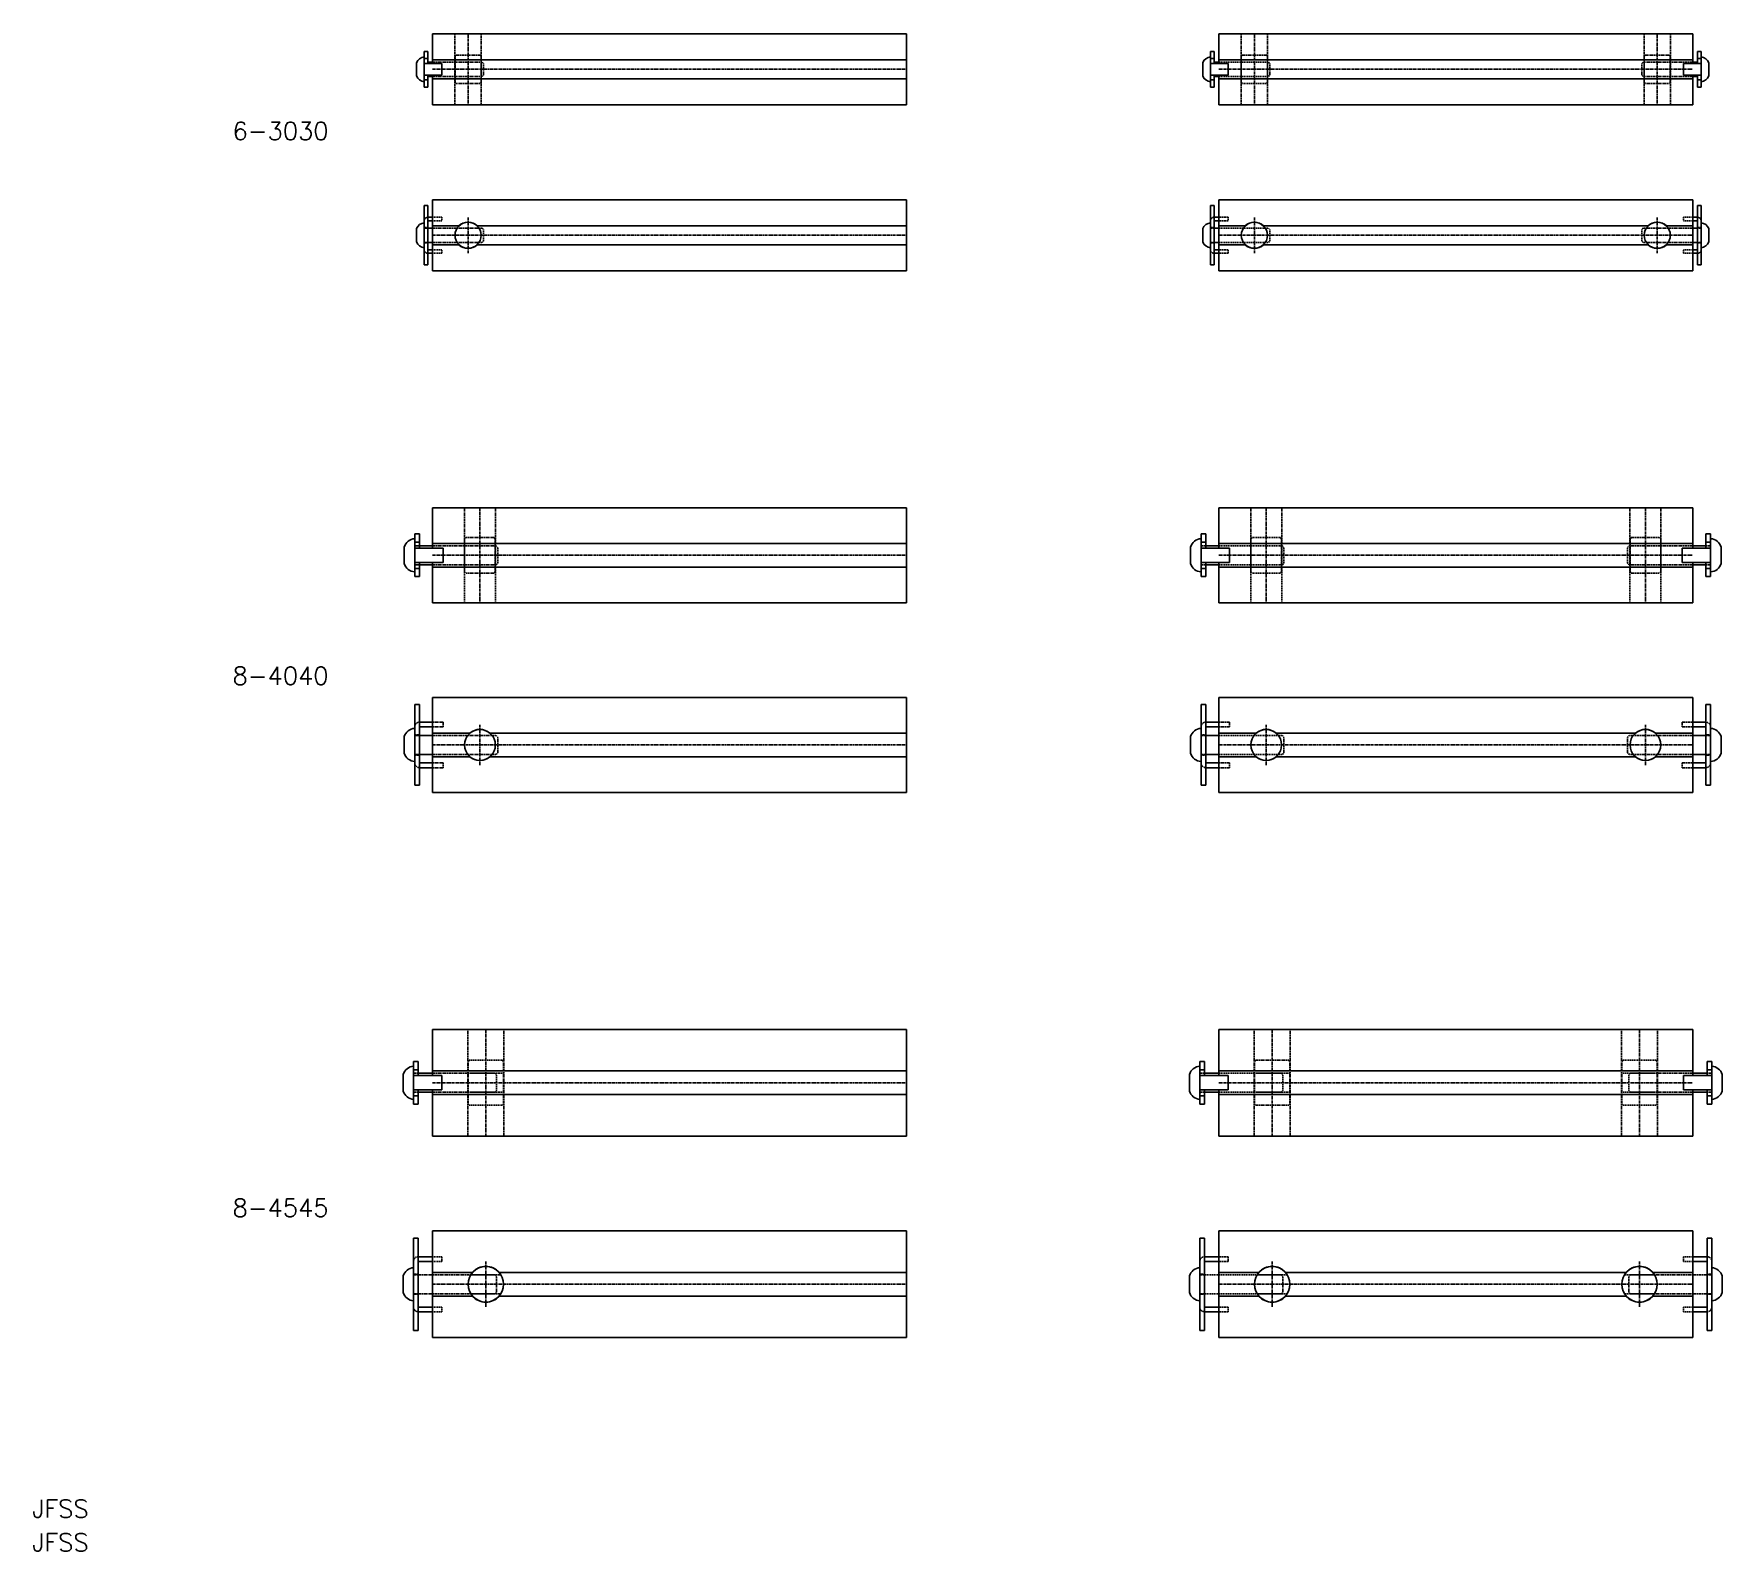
# Model space of a CAD drawing. Extents: x 11 to 724, y 12 to 652.
import ezdxf

# ---------------------------------------------------------------- set-up
doc = ezdxf.new("R2010")
doc.units = 0
doc.linetypes.add('CENTER', pattern=[2, 1.25, -0.25, 0.25, -0.25])
doc.linetypes.add('DASHED', pattern=[0.75, 0.5, -0.25])
doc.layers.get('0').update_dxf_attribs({"linetype": 'CONTINUOUS'})
doc.layers.add('CENTER', color=1, linetype='CENTER')
doc.styles.get("Standard").update_dxf_attribs({"font": 'txt.shx', "bigfont": 'extfont2.shx'})

msp = doc.modelspace()

# ---------------------------------------------------------------- linework, layer by layer
at = {"color": 7, "linetype": 'CONTINUOUS'}
for p, q in [((379.43, 652.14), (179.43, 652.14)), ((179.43, 652.14), (179.43, 639.64)), ((379.43, 652.14), (379.43, 622.14)), ((711.16, 652.14), (511.16, 652.14)), ((511.16, 652.14), (511.16, 639.64)), ((711.16, 652.14), (711.16, 639.64)), ((175.93, 644.64), (177.43, 644.64)), ((175.93, 644.64), (175.93, 629.64)), ((175.93, 642.39), (175.93, 640.54)), ((175.93, 641.64), (177.43, 641.64)), ((177.43, 644.64), (177.43, 639.64)), ((179.43, 641.14), (379.43, 641.14)), ((507.66, 644.64), (509.16, 644.64)), ((507.66, 644.64), (507.66, 629.64)), ((507.66, 642.39), (507.66, 640.54)), ((507.66, 641.64), (509.16, 641.64)), ((509.16, 644.64), (509.16, 639.64)), ((511.16, 641.14), (711.16, 641.14)), ((714.66, 644.64), (713.16, 644.64)), ((713.16, 644.64), (713.16, 639.64)), ((714.66, 641.64), (713.16, 641.64)), ((714.66, 644.64), (714.66, 629.64)), ((714.66, 642.39), (714.66, 640.54)), ((172.63, 639.94), (172.63, 634.34)), ((175.93, 639.64), (183.43, 639.64)), ((175.93, 634.64), (183.43, 634.64)), ((177.43, 634.64), (177.43, 629.64)), ((177.83, 640.14), (179.43, 640.14)), ((177.83, 634.14), (179.43, 634.14)), ((179.43, 634.64), (179.43, 622.14)), ((183.43, 639.64), (183.43, 634.64)), ((504.36, 639.94), (504.36, 634.34)), ((507.66, 639.64), (515.16, 639.64)), ((507.66, 634.64), (515.16, 634.64)), ((509.16, 634.64), (509.16, 629.64)), ((509.56, 640.14), (511.16, 640.14)), ((509.56, 634.14), (511.16, 634.14)), ((511.16, 634.64), (511.16, 622.14)), ((515.16, 639.64), (515.16, 634.64)), ((714.66, 639.64), (707.16, 639.64)), ((707.16, 639.64), (707.16, 634.64)), ((714.66, 634.64), (707.16, 634.64)), ((712.76, 640.14), (711.16, 640.14)), ((711.16, 634.64), (711.16, 622.14)), ((712.76, 634.14), (711.16, 634.14)), ((713.16, 634.64), (713.16, 629.64)), ((717.96, 639.94), (717.96, 634.34)), ((175.93, 633.74), (175.93, 631.89)), ((175.93, 632.64), (177.43, 632.64)), ((175.93, 629.64), (177.43, 629.64)), ((179.43, 633.14), (379.43, 633.14)), ((507.66, 633.74), (507.66, 631.89)), ((507.66, 632.64), (509.16, 632.64)), ((507.66, 629.64), (509.16, 629.64)), ((511.16, 633.14), (711.16, 633.14)), ((714.66, 632.64), (713.16, 632.64)), ((714.66, 629.64), (713.16, 629.64)), ((714.66, 633.74), (714.66, 631.89)), ((379.43, 622.14), (179.43, 622.14)), ((711.16, 622.14), (511.16, 622.14)), ((177.43, 579.64), (175.93, 579.64)), ((175.93, 579.64), (175.93, 573.24)), ((177.43, 554.64), (177.43, 579.64)), ((379.43, 582.14), (179.43, 582.14)), ((179.43, 582.14), (179.43, 552.14)), ((379.43, 582.14), (379.43, 552.14)), ((509.16, 579.64), (507.66, 579.64)), ((507.66, 579.64), (507.66, 573.24)), ((509.16, 554.64), (509.16, 579.64)), ((711.16, 582.14), (511.16, 582.14)), ((511.16, 582.14), (511.16, 552.14)), ((711.16, 582.14), (711.16, 552.14)), ((713.16, 579.64), (714.66, 579.64)), ((713.16, 554.64), (713.16, 579.64)), ((714.66, 579.64), (714.66, 573.24)), ((172.63, 569.94), (172.63, 564.34)), ((175.93, 573.24), (175.93, 561.04)), ((175.93, 572.39), (175.93, 570.54)), ((175.93, 570.54), (175.93, 563.74)), ((177.43, 574.74), (177.43, 574.74)), ((179.43, 574.74), (177.43, 574.74)), ((179.43, 573.24), (177.43, 573.24)), ((179.43, 570.14), (177.43, 570.14)), ((179.43, 571.14), (190.58, 571.14)), ((198.28, 571.14), (379.43, 571.14)), ((504.36, 569.94), (504.36, 564.34)), ((507.66, 573.24), (507.66, 561.04)), ((507.66, 572.39), (507.66, 570.54)), ((507.66, 570.54), (507.66, 563.74)), ((511.16, 574.74), (509.16, 574.74)), ((509.16, 574.74), (509.16, 574.74)), ((511.16, 573.24), (509.16, 573.24)), ((511.16, 570.14), (509.16, 570.14)), ((511.16, 571.14), (522.31, 571.14)), ((530.01, 571.14), (692.31, 571.14)), ((711.16, 571.14), (700.01, 571.14)), ((700.01, 571.14), (711.16, 571.14)), ((711.16, 574.74), (713.16, 574.74)), ((711.16, 573.24), (713.16, 573.24)), ((711.16, 570.14), (713.16, 570.14)), ((713.16, 574.74), (713.16, 574.74)), ((714.66, 573.24), (714.66, 561.04)), ((714.66, 572.39), (714.66, 570.54)), ((714.66, 570.54), (714.66, 563.74)), ((717.96, 569.94), (717.96, 564.34)), ((175.93, 563.74), (175.93, 561.89)), ((179.43, 564.14), (177.43, 564.14)), ((179.43, 563.14), (190.58, 563.14)), ((198.28, 563.14), (379.43, 563.14)), ((507.66, 563.74), (507.66, 561.89)), ((511.16, 564.14), (509.16, 564.14)), ((511.16, 563.14), (522.31, 563.14)), ((530.01, 563.14), (692.31, 563.14)), ((711.16, 563.14), (700.01, 563.14)), ((700.01, 563.14), (711.16, 563.14)), ((711.16, 564.14), (713.16, 564.14)), ((714.66, 563.74), (714.66, 561.89)), ((175.93, 561.04), (175.93, 554.64)), ((179.43, 561.04), (177.43, 561.04)), ((177.43, 559.54), (177.43, 559.54)), ((179.43, 559.54), (177.43, 559.54)), ((177.43, 559.54), (177.43, 559.54)), ((507.66, 561.04), (507.66, 554.64)), ((511.16, 561.04), (509.16, 561.04)), ((509.16, 559.54), (509.16, 559.54)), ((511.16, 559.54), (509.16, 559.54)), ((509.16, 559.54), (509.16, 559.54)), ((711.16, 561.04), (713.16, 561.04)), ((711.16, 559.54), (713.16, 559.54)), ((713.16, 559.54), (713.16, 559.54)), ((713.16, 559.54), (713.16, 559.54)), ((714.66, 561.04), (714.66, 554.64)), ((175.93, 554.64), (177.43, 554.64)), ((379.43, 552.14), (179.43, 552.14)), ((507.66, 554.64), (509.16, 554.64)), ((711.16, 552.14), (511.16, 552.14)), ((714.66, 554.64), (713.16, 554.64)), ((179.43, 452.14), (379.43, 452.14)), ((179.43, 452.14), (179.43, 435.14)), ((379.43, 452.14), (379.43, 412.14)), ((511.16, 452.14), (711.16, 452.14)), ((511.16, 452.14), (511.16, 435.14)), ((711.16, 452.14), (711.16, 435.14)), ((167.53, 435.64), (167.53, 428.64)), ((171.93, 441.14), (173.93, 441.14)), ((171.93, 441.14), (171.93, 423.14)), ((171.93, 439.14), (171.93, 436.74)), ((171.93, 437.64), (173.93, 437.64)), ((171.93, 436.74), (171.93, 427.54)), ((171.93, 435.14), (183.93, 435.14)), ((173.93, 441.14), (173.93, 435.14)), ((179.43, 436.14), (173.93, 436.14)), ((179.43, 437.14), (379.43, 437.14)), ((183.93, 435.14), (183.93, 429.14)), ((499.26, 435.64), (499.26, 428.64)), ((503.66, 441.14), (505.66, 441.14)), ((503.66, 441.14), (503.66, 423.14)), ((503.66, 439.14), (503.66, 436.74)), ((503.66, 437.64), (505.66, 437.64)), ((503.66, 436.74), (503.66, 427.54)), ((503.66, 435.14), (515.66, 435.14)), ((505.66, 441.14), (505.66, 435.14)), ((511.16, 436.14), (505.66, 436.14)), ((511.16, 437.14), (711.16, 437.14)), ((515.66, 435.14), (515.66, 429.14)), ((718.66, 435.14), (706.66, 435.14)), ((706.66, 435.14), (706.66, 429.14)), ((711.16, 436.14), (716.66, 436.14)), ((718.66, 441.14), (716.66, 441.14)), ((716.66, 441.14), (716.66, 435.14)), ((718.66, 437.64), (716.66, 437.64)), ((718.66, 441.14), (718.66, 423.14)), ((718.66, 439.14), (718.66, 436.74)), ((718.66, 436.74), (718.66, 427.54)), ((723.06, 435.64), (723.06, 428.64)), ((171.93, 429.14), (183.93, 429.14)), ((171.93, 427.54), (171.93, 425.14)), ((173.93, 429.14), (173.93, 423.14)), ((179.43, 428.14), (173.93, 428.14)), ((179.43, 429.14), (179.43, 412.14)), ((503.66, 429.14), (515.66, 429.14)), ((503.66, 427.54), (503.66, 425.14)), ((505.66, 429.14), (505.66, 423.14)), ((511.16, 428.14), (505.66, 428.14)), ((511.16, 429.14), (511.16, 412.14)), ((718.66, 429.14), (706.66, 429.14)), ((711.16, 429.14), (711.16, 412.14)), ((711.16, 428.14), (716.66, 428.14)), ((716.66, 429.14), (716.66, 423.14)), ((718.66, 427.54), (718.66, 425.14)), ((171.93, 426.64), (173.93, 426.64)), ((171.93, 423.14), (173.93, 423.14)), ((179.43, 427.14), (379.43, 427.14)), ((503.66, 426.64), (505.66, 426.64)), ((503.66, 423.14), (505.66, 423.14)), ((511.16, 427.14), (711.16, 427.14)), ((718.66, 426.64), (716.66, 426.64)), ((718.66, 423.14), (716.66, 423.14)), ((179.43, 412.14), (379.43, 412.14)), ((511.16, 412.14), (711.16, 412.14)), ((179.43, 372.14), (379.43, 372.14)), ((179.43, 372.14), (179.43, 332.14)), ((379.43, 372.14), (379.43, 332.14)), ((511.16, 372.14), (711.16, 372.14)), ((511.16, 372.14), (511.16, 332.14)), ((711.16, 372.14), (711.16, 332.14)), ((173.93, 369.14), (171.93, 369.14)), ((171.93, 369.14), (171.93, 359.74)), ((173.93, 335.14), (173.93, 369.14)), ((505.66, 369.14), (503.66, 369.14)), ((503.66, 369.14), (503.66, 359.74)), ((505.66, 335.14), (505.66, 369.14)), ((716.66, 369.14), (718.66, 369.14)), ((716.66, 335.14), (716.66, 369.14)), ((718.66, 369.14), (718.66, 359.74)), ((171.93, 359.74), (171.93, 344.54)), ((171.93, 359.14), (171.93, 356.74)), ((171.93, 356.74), (171.93, 347.54)), ((179.43, 357.14), (195.2, 357.14)), ((203.66, 357.14), (379.43, 357.14)), ((503.66, 359.74), (503.66, 344.54)), ((503.66, 359.14), (503.66, 356.74)), ((503.66, 356.74), (503.66, 347.54)), ((511.16, 357.14), (526.93, 357.14)), ((535.39, 357.14), (686.93, 357.14)), ((711.16, 357.14), (695.39, 357.14)), ((695.39, 357.14), (711.16, 357.14)), ((718.66, 359.74), (718.66, 344.54)), ((718.66, 359.14), (718.66, 356.74)), ((718.66, 356.74), (718.66, 347.54)), ((167.53, 355.64), (167.53, 348.64)), ((179.43, 356.14), (173.93, 356.14)), ((499.26, 355.64), (499.26, 348.64)), ((511.16, 356.14), (505.66, 356.14)), ((711.16, 356.14), (716.66, 356.14)), ((723.06, 355.64), (723.06, 348.64)), ((171.93, 347.54), (171.93, 345.14)), ((171.93, 335.14), (171.93, 344.54)), ((179.43, 348.14), (173.93, 348.14)), ((179.43, 347.14), (195.2, 347.14)), ((203.66, 347.14), (379.43, 347.14)), ((503.66, 347.54), (503.66, 345.14)), ((503.66, 335.14), (503.66, 344.54)), ((511.16, 348.14), (505.66, 348.14)), ((511.16, 347.14), (526.93, 347.14)), ((535.39, 347.14), (686.93, 347.14)), ((711.16, 347.14), (695.39, 347.14)), ((695.39, 347.14), (711.16, 347.14)), ((711.16, 348.14), (716.66, 348.14)), ((718.66, 347.54), (718.66, 345.14)), ((718.66, 335.14), (718.66, 344.54)), ((171.93, 335.14), (173.93, 335.14)), ((503.66, 335.14), (505.66, 335.14)), ((718.66, 335.14), (716.66, 335.14)), ((179.43, 332.14), (379.43, 332.14)), ((511.16, 332.14), (711.16, 332.14)), ((179.43, 232.14), (379.43, 232.14)), ((179.43, 232.14), (179.43, 212.64)), ((379.43, 232.14), (379.43, 187.14)), ((511.16, 232.14), (711.16, 232.14)), ((511.16, 232.14), (511.16, 212.64)), ((711.16, 232.14), (711.16, 212.64)), ((171.43, 218.64), (171.43, 200.64)), ((171.43, 218.64), (173.43, 218.64)), ((171.43, 216.64), (171.43, 214.24)), ((171.43, 215.14), (173.43, 215.14)), ((171.43, 214.24), (171.43, 205.04)), ((173.43, 218.64), (173.43, 212.64)), ((179.43, 214.64), (379.43, 214.64)), ((503.16, 218.64), (503.16, 200.64)), ((503.16, 218.64), (505.16, 218.64)), ((503.16, 216.64), (503.16, 214.24)), ((503.16, 215.14), (505.16, 215.14)), ((503.16, 214.24), (503.16, 205.04)), ((505.16, 218.64), (505.16, 212.64)), ((511.16, 214.64), (711.16, 214.64)), ((717.16, 218.64), (717.16, 212.64)), ((719.16, 218.64), (717.16, 218.64)), ((719.16, 215.14), (717.16, 215.14)), ((719.16, 218.64), (719.16, 200.64)), ((719.16, 216.64), (719.16, 214.24)), ((719.16, 214.24), (719.16, 205.04)), ((167.03, 213.14), (167.03, 206.14)), ((171.43, 212.64), (183.43, 212.64)), ((171.43, 206.64), (183.43, 206.64)), ((179.43, 213.64), (173.43, 213.64)), ((173.43, 206.64), (173.43, 200.64)), ((179.43, 206.64), (179.43, 187.14)), ((183.43, 212.64), (183.43, 206.64)), ((498.76, 213.14), (498.76, 206.14)), ((503.16, 212.64), (515.16, 212.64)), ((503.16, 206.64), (515.16, 206.64)), ((511.16, 213.64), (505.16, 213.64)), ((505.16, 206.64), (505.16, 200.64)), ((511.16, 206.64), (511.16, 187.14)), ((515.16, 212.64), (515.16, 206.64)), ((707.16, 212.64), (707.16, 206.64)), ((719.16, 212.64), (707.16, 212.64)), ((719.16, 206.64), (707.16, 206.64)), ((711.16, 213.64), (717.16, 213.64)), ((711.16, 206.64), (711.16, 187.14)), ((717.16, 206.64), (717.16, 200.64)), ((723.56, 213.14), (723.56, 206.14)), ((171.43, 205.04), (171.43, 202.64)), ((171.43, 204.14), (173.43, 204.14)), ((171.43, 200.64), (173.43, 200.64)), ((179.43, 205.64), (173.43, 205.64)), ((179.43, 204.64), (379.43, 204.64)), ((503.16, 205.04), (503.16, 202.64)), ((503.16, 204.14), (505.16, 204.14)), ((503.16, 200.64), (505.16, 200.64)), ((511.16, 205.64), (505.16, 205.64)), ((511.16, 204.64), (711.16, 204.64)), ((711.16, 205.64), (717.16, 205.64)), ((719.16, 204.14), (717.16, 204.14)), ((719.16, 200.64), (717.16, 200.64)), ((719.16, 205.04), (719.16, 202.64)), ((179.43, 187.14), (379.43, 187.14)), ((511.16, 187.14), (711.16, 187.14)), ((173.43, 144.14), (171.43, 144.14)), ((171.43, 144.14), (171.43, 132.24)), ((173.43, 105.14), (173.43, 144.14)), ((179.43, 147.14), (379.43, 147.14)), ((179.43, 147.14), (179.43, 102.14)), ((379.43, 147.14), (379.43, 102.14)), ((505.16, 144.14), (503.16, 144.14)), ((503.16, 144.14), (503.16, 132.24)), ((505.16, 105.14), (505.16, 144.14)), ((511.16, 147.14), (711.16, 147.14)), ((511.16, 147.14), (511.16, 102.14)), ((711.16, 147.14), (711.16, 102.14)), ((717.16, 144.14), (719.16, 144.14)), ((717.16, 105.14), (717.16, 144.14)), ((719.16, 144.14), (719.16, 132.24)), ((171.43, 132.24), (171.43, 117.04)), ((171.43, 131.64), (171.43, 129.24)), ((171.43, 129.24), (171.43, 120.04)), ((179.43, 129.64), (196.27, 129.64)), ((207.59, 129.64), (379.43, 129.64)), ((503.16, 132.24), (503.16, 117.04)), ((503.16, 131.64), (503.16, 129.24)), ((503.16, 129.24), (503.16, 120.04)), ((511.16, 129.64), (528, 129.64)), ((539.32, 129.64), (683, 129.64)), ((711.16, 129.64), (694.32, 129.64)), ((694.32, 129.64), (711.16, 129.64)), ((719.16, 132.24), (719.16, 117.04)), ((719.16, 131.64), (719.16, 129.24)), ((719.16, 129.24), (719.16, 120.04)), ((167.03, 128.14), (167.03, 121.14)), ((498.76, 128.14), (498.76, 121.14)), ((723.56, 128.14), (723.56, 121.14)), ((171.43, 120.04), (171.43, 117.64)), ((171.43, 105.14), (171.43, 117.04)), ((179.43, 119.64), (196.27, 119.64)), ((207.59, 119.64), (379.43, 119.64)), ((503.16, 120.04), (503.16, 117.64)), ((503.16, 105.14), (503.16, 117.04)), ((511.16, 119.64), (528, 119.64)), ((539.32, 119.64), (683, 119.64)), ((711.16, 119.64), (694.32, 119.64)), ((694.32, 119.64), (711.16, 119.64)), ((719.16, 120.04), (719.16, 117.64)), ((719.16, 105.14), (719.16, 117.04)), ((171.43, 105.14), (173.43, 105.14)), ((179.43, 102.14), (379.43, 102.14)), ((503.16, 105.14), (505.16, 105.14)), ((511.16, 102.14), (711.16, 102.14)), ((719.16, 105.14), (717.16, 105.14))]:
    msp.add_line(p, q, dxfattribs=at)
at = {"color": 3, "linetype": 'DASHED'}
for p, q in [((188.88, 652.14), (188.88, 622.14)), ((199.98, 652.14), (199.98, 622.14)), ((520.61, 652.14), (520.61, 622.14)), ((531.71, 652.14), (531.71, 622.14)), ((690.61, 652.14), (690.61, 622.14)), ((701.71, 652.14), (701.71, 622.14)), ((189.43, 643.14), (188.93, 642.64)), ((188.93, 631.64), (188.93, 642.64)), ((189.43, 643.14), (199.43, 643.14)), ((199.43, 643.14), (199.93, 642.64)), ((199.93, 642.64), (199.93, 631.64)), ((521.16, 643.14), (520.66, 642.64)), ((520.66, 631.64), (520.66, 642.64)), ((521.16, 643.14), (531.16, 643.14)), ((531.16, 643.14), (531.66, 642.64)), ((531.66, 642.64), (531.66, 631.64)), ((691.16, 643.14), (690.66, 642.64)), ((690.66, 642.64), (690.66, 631.64)), ((701.16, 643.14), (691.16, 643.14)), ((701.16, 643.14), (701.66, 642.64)), ((701.66, 631.64), (701.66, 642.64)), ((179.43, 640.14), (200.39, 640.14)), ((179.43, 634.14), (200.39, 634.14)), ((200.39, 640.14), (200.93, 639.6)), ((200.39, 634.14), (200.93, 634.68)), ((200.93, 634.68), (200.93, 639.6)), ((511.16, 640.14), (532.12, 640.14)), ((511.16, 634.14), (532.12, 634.14)), ((532.12, 640.14), (532.66, 639.6)), ((532.12, 634.14), (532.66, 634.68)), ((532.66, 634.68), (532.66, 639.6)), ((690.2, 640.14), (689.66, 639.6)), ((689.66, 634.68), (689.66, 639.6)), ((690.2, 634.14), (689.66, 634.68)), ((711.16, 640.14), (690.2, 640.14)), ((711.16, 634.14), (690.2, 634.14)), ((188.93, 631.64), (189.43, 631.14)), ((199.43, 631.14), (189.43, 631.14)), ((199.93, 631.64), (199.43, 631.14)), ((520.66, 631.64), (521.16, 631.14)), ((531.16, 631.14), (521.16, 631.14)), ((531.66, 631.64), (531.16, 631.14)), ((690.66, 631.64), (691.16, 631.14)), ((691.16, 631.14), (701.16, 631.14)), ((701.66, 631.64), (701.16, 631.14)), ((177.43, 570.39), (175.93, 570.39)), ((176.33, 570.14), (177.43, 570.14)), ((183.43, 574.74), (179.43, 574.74)), ((183.43, 573.24), (179.43, 573.24)), ((179.43, 570.14), (200.39, 570.14)), ((183.43, 574.74), (183.43, 573.24)), ((200.39, 570.14), (200.93, 569.6)), ((509.16, 570.39), (507.66, 570.39)), ((508.06, 570.14), (509.16, 570.14)), ((515.16, 574.74), (511.16, 574.74)), ((515.16, 573.24), (511.16, 573.24)), ((511.16, 570.14), (532.12, 570.14)), ((515.16, 574.74), (515.16, 573.24)), ((532.12, 570.14), (532.66, 569.6)), ((690.2, 570.14), (689.66, 569.6)), ((711.16, 570.14), (690.2, 570.14)), ((707.16, 574.74), (707.16, 573.24)), ((707.16, 574.74), (711.16, 574.74)), ((707.16, 573.24), (711.16, 573.24)), ((713.16, 570.39), (714.66, 570.39)), ((714.26, 570.14), (713.16, 570.14)), ((177.43, 563.89), (175.93, 563.89)), ((176.33, 564.14), (177.43, 564.14)), ((179.43, 564.14), (200.39, 564.14)), ((200.39, 564.14), (200.93, 564.68)), ((200.93, 564.68), (200.93, 569.6)), ((509.16, 563.89), (507.66, 563.89)), ((508.06, 564.14), (509.16, 564.14)), ((511.16, 564.14), (532.12, 564.14)), ((532.12, 564.14), (532.66, 564.68)), ((532.66, 564.68), (532.66, 569.6)), ((689.66, 564.68), (689.66, 569.6)), ((690.2, 564.14), (689.66, 564.68)), ((711.16, 564.14), (690.2, 564.14)), ((714.26, 564.14), (713.16, 564.14)), ((713.16, 563.89), (714.66, 563.89)), ((183.43, 561.04), (179.43, 561.04)), ((183.43, 559.54), (179.43, 559.54)), ((183.43, 559.54), (183.43, 561.04)), ((515.16, 561.04), (511.16, 561.04)), ((515.16, 559.54), (511.16, 559.54)), ((515.16, 559.54), (515.16, 561.04)), ((707.16, 559.54), (707.16, 561.04)), ((707.16, 561.04), (711.16, 561.04)), ((707.16, 559.54), (711.16, 559.54)), ((192.88, 452.14), (192.88, 412.14)), ((205.98, 452.14), (205.98, 412.14)), ((524.61, 452.14), (524.61, 412.14)), ((537.71, 452.14), (537.71, 412.14)), ((684.61, 452.14), (684.61, 412.14)), ((697.71, 452.14), (697.71, 412.14)), ((172.53, 436.14), (173.93, 436.14)), ((179.43, 436.14), (206.25, 436.14)), ((193.43, 439.64), (192.93, 439.14)), ((192.93, 439.14), (192.93, 425.14)), ((205.43, 439.64), (193.43, 439.64)), ((205.43, 439.64), (205.93, 439.14)), ((205.93, 439.14), (205.93, 425.14)), ((206.25, 436.14), (206.93, 435.46)), ((206.93, 428.81), (206.93, 435.46)), ((504.26, 436.14), (505.66, 436.14)), ((511.16, 436.14), (537.98, 436.14)), ((525.16, 439.64), (524.66, 439.14)), ((524.66, 439.14), (524.66, 425.14)), ((537.16, 439.64), (525.16, 439.64)), ((537.16, 439.64), (537.66, 439.14)), ((537.66, 439.14), (537.66, 425.14)), ((537.98, 436.14), (538.66, 435.46)), ((538.66, 428.81), (538.66, 435.46)), ((684.34, 436.14), (683.66, 435.46)), ((683.66, 428.81), (683.66, 435.46)), ((711.16, 436.14), (684.34, 436.14)), ((685.16, 439.64), (684.66, 439.14)), ((684.66, 439.14), (684.66, 425.14)), ((685.16, 439.64), (697.16, 439.64)), ((697.16, 439.64), (697.66, 439.14)), ((697.66, 439.14), (697.66, 425.14)), ((718.06, 436.14), (716.66, 436.14)), ((172.53, 428.14), (173.93, 428.14)), ((179.43, 428.14), (206.25, 428.14)), ((206.25, 428.14), (206.93, 428.81)), ((504.26, 428.14), (505.66, 428.14)), ((511.16, 428.14), (537.98, 428.14)), ((537.98, 428.14), (538.66, 428.81)), ((684.34, 428.14), (683.66, 428.81)), ((711.16, 428.14), (684.34, 428.14)), ((718.06, 428.14), (716.66, 428.14)), ((192.93, 425.14), (193.43, 424.64)), ((205.43, 424.64), (193.43, 424.64)), ((205.93, 425.14), (205.43, 424.64)), ((524.66, 425.14), (525.16, 424.64)), ((537.16, 424.64), (525.16, 424.64)), ((537.66, 425.14), (537.16, 424.64)), ((684.66, 425.14), (685.16, 424.64)), ((685.16, 424.64), (697.16, 424.64)), ((697.66, 425.14), (697.16, 424.64)), ((173.93, 356.39), (171.93, 356.39)), ((183.93, 361.74), (179.43, 361.74)), ((183.93, 359.74), (179.43, 359.74)), ((183.93, 361.74), (183.93, 359.74)), ((505.66, 356.39), (503.66, 356.39)), ((515.66, 361.74), (511.16, 361.74)), ((515.66, 359.74), (511.16, 359.74)), ((515.66, 361.74), (515.66, 359.74)), ((706.66, 361.74), (711.16, 361.74)), ((706.66, 361.74), (706.66, 359.74)), ((706.66, 359.74), (711.16, 359.74)), ((716.66, 356.39), (718.66, 356.39)), ((172.53, 356.14), (173.93, 356.14)), ((179.43, 356.14), (206.25, 356.14)), ((206.25, 356.14), (206.93, 355.46)), ((206.93, 348.81), (206.93, 355.46)), ((504.26, 356.14), (505.66, 356.14)), ((511.16, 356.14), (537.98, 356.14)), ((537.98, 356.14), (538.66, 355.46)), ((538.66, 348.81), (538.66, 355.46)), ((684.34, 356.14), (683.66, 355.46)), ((683.66, 348.81), (683.66, 355.46)), ((711.16, 356.14), (684.34, 356.14)), ((718.06, 356.14), (716.66, 356.14)), ((173.93, 347.89), (171.93, 347.89)), ((172.53, 348.14), (173.93, 348.14)), ((179.43, 348.14), (206.25, 348.14)), ((183.93, 344.54), (179.43, 344.54)), ((183.93, 342.54), (179.43, 342.54)), ((183.93, 342.54), (183.93, 344.54)), ((206.25, 348.14), (206.93, 348.81)), ((505.66, 347.89), (503.66, 347.89)), ((504.26, 348.14), (505.66, 348.14)), ((511.16, 348.14), (537.98, 348.14)), ((515.66, 344.54), (511.16, 344.54)), ((515.66, 342.54), (511.16, 342.54)), ((515.66, 342.54), (515.66, 344.54)), ((537.98, 348.14), (538.66, 348.81)), ((684.34, 348.14), (683.66, 348.81)), ((711.16, 348.14), (684.34, 348.14)), ((706.66, 344.54), (711.16, 344.54)), ((706.66, 342.54), (706.66, 344.54)), ((706.66, 342.54), (711.16, 342.54)), ((718.06, 348.14), (716.66, 348.14)), ((716.66, 347.89), (718.66, 347.89)), ((194.38, 232.14), (194.38, 187.14)), ((209.48, 232.14), (209.48, 187.14)), ((526.11, 232.14), (526.11, 187.14)), ((541.21, 232.14), (541.21, 187.14)), ((681.11, 232.14), (681.11, 187.14)), ((696.21, 232.14), (696.21, 187.14)), ((194.93, 219.14), (194.43, 218.64)), ((194.43, 218.64), (194.43, 200.64)), ((208.93, 219.14), (194.93, 219.14)), ((208.93, 219.14), (209.43, 218.64)), ((209.43, 218.64), (209.43, 200.64)), ((526.66, 219.14), (526.16, 218.64)), ((526.16, 218.64), (526.16, 200.64)), ((540.66, 219.14), (526.66, 219.14)), ((540.66, 219.14), (541.16, 218.64)), ((541.16, 218.64), (541.16, 200.64)), ((681.66, 219.14), (681.16, 218.64)), ((681.16, 218.64), (681.16, 200.64)), ((681.66, 219.14), (695.66, 219.14)), ((695.66, 219.14), (696.16, 218.64)), ((696.16, 218.64), (696.16, 200.64)), ((172.03, 213.64), (173.43, 213.64)), ((179.43, 213.64), (205.75, 213.64)), ((195.59, 213.64), (209.43, 213.64)), ((205.75, 213.64), (206.43, 212.96)), ((206.43, 206.31), (206.43, 212.96)), ((503.76, 213.64), (505.16, 213.64)), ((511.16, 213.64), (537.48, 213.64)), ((527.32, 213.64), (541.16, 213.64)), ((537.48, 213.64), (538.16, 212.96)), ((538.16, 206.31), (538.16, 212.96)), ((695, 213.64), (681.16, 213.64)), ((684.84, 213.64), (684.16, 212.96)), ((684.16, 206.31), (684.16, 212.96)), ((711.16, 213.64), (684.84, 213.64)), ((718.56, 213.64), (717.16, 213.64)), ((172.03, 205.64), (173.43, 205.64)), ((179.43, 205.64), (205.75, 205.64)), ((194.43, 200.64), (194.93, 200.14)), ((208.93, 200.14), (194.93, 200.14)), ((195.59, 205.64), (209.43, 205.64)), ((205.75, 205.64), (206.43, 206.31)), ((209.43, 200.64), (208.93, 200.14)), ((503.76, 205.64), (505.16, 205.64)), ((511.16, 205.64), (537.48, 205.64)), ((526.16, 200.64), (526.66, 200.14)), ((540.66, 200.14), (526.66, 200.14)), ((527.32, 205.64), (541.16, 205.64)), ((537.48, 205.64), (538.16, 206.31)), ((541.16, 200.64), (540.66, 200.14)), ((695, 205.64), (681.16, 205.64)), ((681.16, 200.64), (681.66, 200.14)), ((681.66, 200.14), (695.66, 200.14)), ((684.84, 205.64), (684.16, 206.31)), ((711.16, 205.64), (684.84, 205.64)), ((696.16, 200.64), (695.66, 200.14)), ((718.56, 205.64), (717.16, 205.64)), ((183.43, 136.24), (179.43, 136.24)), ((183.43, 136.24), (183.43, 134.24)), ((515.16, 136.24), (511.16, 136.24)), ((515.16, 136.24), (515.16, 134.24)), ((707.16, 136.24), (707.16, 134.24)), ((707.16, 136.24), (711.16, 136.24)), ((173.43, 128.89), (171.43, 128.89)), ((172.03, 128.64), (205.75, 128.64)), ((183.43, 134.24), (179.43, 134.24)), ((195.59, 128.64), (208.27, 128.64)), ((205.75, 128.64), (206.43, 127.96)), ((505.16, 128.89), (503.16, 128.89)), ((503.76, 128.64), (537.48, 128.64)), ((515.16, 134.24), (511.16, 134.24)), ((527.32, 128.64), (540, 128.64)), ((537.48, 128.64), (538.16, 127.96)), ((695, 128.64), (682.32, 128.64)), ((684.84, 128.64), (684.16, 127.96)), ((718.56, 128.64), (684.84, 128.64)), ((707.16, 134.24), (711.16, 134.24)), ((717.16, 128.89), (719.16, 128.89)), ((205.75, 120.64), (206.43, 121.31)), ((206.43, 121.31), (206.43, 127.96)), ((537.48, 120.64), (538.16, 121.31)), ((538.16, 121.31), (538.16, 127.96)), ((684.16, 121.31), (684.16, 127.96)), ((684.84, 120.64), (684.16, 121.31)), ((173.43, 120.39), (171.43, 120.39)), ((172.03, 120.64), (205.75, 120.64)), ((183.43, 115.04), (179.43, 115.04)), ((183.43, 113.04), (183.43, 115.04)), ((195.59, 120.64), (208.27, 120.64)), ((505.16, 120.39), (503.16, 120.39)), ((503.76, 120.64), (537.48, 120.64)), ((515.16, 115.04), (511.16, 115.04)), ((515.16, 113.04), (515.16, 115.04)), ((527.32, 120.64), (540, 120.64)), ((695, 120.64), (682.32, 120.64)), ((718.56, 120.64), (684.84, 120.64)), ((707.16, 113.04), (707.16, 115.04)), ((707.16, 115.04), (711.16, 115.04)), ((717.16, 120.39), (719.16, 120.39)), ((183.43, 113.04), (179.43, 113.04)), ((515.16, 113.04), (511.16, 113.04)), ((707.16, 113.04), (711.16, 113.04))]:
    msp.add_line(p, q, dxfattribs=at)
at = {"color": 0, "linetype": 'BYBLOCK'}
for p, q in [((179.43, 361.74), (173.93, 361.74)), ((179.43, 359.74), (173.93, 359.74)), ((511.16, 361.74), (505.66, 361.74)), ((511.16, 359.74), (505.66, 359.74)), ((711.16, 361.74), (716.66, 361.74)), ((711.16, 359.74), (716.66, 359.74)), ((179.43, 344.54), (173.93, 344.54)), ((179.43, 342.54), (173.93, 342.54)), ((511.16, 344.54), (505.66, 344.54)), ((511.16, 342.54), (505.66, 342.54)), ((711.16, 344.54), (716.66, 344.54)), ((711.16, 342.54), (716.66, 342.54)), ((179.43, 136.24), (173.43, 136.24)), ((511.16, 136.24), (505.16, 136.24)), ((711.16, 136.24), (717.16, 136.24)), ((179.43, 134.24), (173.43, 134.24)), ((511.16, 134.24), (505.16, 134.24)), ((711.16, 134.24), (717.16, 134.24)), ((179.43, 115.04), (173.43, 115.04)), ((511.16, 115.04), (505.16, 115.04)), ((711.16, 115.04), (717.16, 115.04)), ((179.43, 113.04), (173.43, 113.04)), ((511.16, 113.04), (505.16, 113.04)), ((711.16, 113.04), (717.16, 113.04))]:
    msp.add_line(p, q, dxfattribs=at)
at = {"color": 7, "linetype": 'CONTINUOUS'}
for centre, radius in [((194.43, 567.14), 5.5), ((526.16, 567.14), 5.5), ((696.16, 567.14), 5.5), ((199.43, 352.14), 6.5), ((531.16, 352.14), 6.5), ((691.16, 352.14), 6.5), ((201.93, 124.64), 7.5), ((533.66, 124.64), 7.5), ((688.66, 124.64), 7.5)]:
    msp.add_circle(centre, radius, dxfattribs=at)
for centre, radius, start, end in [((176.33, 638.41), 4, 95.67674, 157.50543), ((508.06, 638.41), 4, 95.67674, 157.50543), ((714.26, 638.41), 4, 22.49457, 84.32326), ((176.33, 635.87), 4, 202.49457, 264.32326), ((177.83, 640.54), 0.4, 180, 270), ((177.83, 633.74), 0.4, 90, 180), ((508.06, 635.87), 4, 202.49457, 264.32326), ((509.56, 640.54), 0.4, 180, 270), ((509.56, 633.74), 0.4, 90, 180), ((712.76, 640.54), 0.4, 270, 0), ((712.76, 633.74), 0.4, 0, 90), ((714.26, 635.87), 4, 275.67674, 337.50543), ((176.33, 568.41), 4, 95.67674, 157.50543), ((194.43, 567.14), 5.55, 46.11402, 133.88598), ((508.06, 568.41), 4, 95.67674, 157.50543), ((526.16, 567.14), 5.55, 46.11402, 133.88598), ((696.16, 567.14), 5.55, 46.11402, 133.88598), ((714.26, 568.41), 4, 22.49457, 84.32326), ((176.33, 565.87), 4, 202.49457, 264.32326), ((194.43, 567.14), 5.55, 226.11402, 313.88598), ((508.06, 565.87), 4, 202.49457, 264.32326), ((526.16, 567.14), 5.55, 226.11402, 313.88598), ((696.16, 567.14), 5.55, 226.11402, 313.88598), ((714.26, 565.87), 4, 275.67674, 337.50543), ((172.3, 434.15), 5, 94.29065, 162.71065), ((504.03, 434.15), 5, 94.29065, 162.71065), ((718.29, 434.15), 5, 17.28935, 85.70935), ((172.3, 430.12), 5, 197.28935, 265.70935), ((504.03, 430.12), 5, 197.28935, 265.70935), ((718.29, 430.12), 5, 274.29065, 342.71065), ((172.3, 354.15), 5, 94.29065, 162.71065), ((199.43, 352.14), 6.55, 49.7612, 130.2388), ((504.03, 354.15), 5, 94.29065, 162.71065), ((531.16, 352.14), 6.55, 49.7612, 130.2388), ((691.16, 352.14), 6.55, 49.7612, 130.2388), ((718.29, 354.15), 5, 17.28935, 85.70935), ((172.3, 350.12), 5, 197.28935, 265.70935), ((199.43, 352.14), 6.55, 229.7612, 310.2388), ((504.03, 350.12), 5, 197.28935, 265.70935), ((531.16, 352.14), 6.55, 229.7612, 310.2388), ((691.16, 352.14), 6.55, 229.7612, 310.2388), ((718.29, 350.12), 5, 274.29065, 342.71065), ((171.8, 211.65), 5, 94.29065, 162.71065), ((503.53, 211.65), 5, 94.29065, 162.71065), ((718.79, 211.65), 5, 17.28935, 85.70935), ((171.8, 207.62), 5, 197.28935, 265.70935), ((503.53, 207.62), 5, 197.28935, 265.70935), ((718.79, 207.62), 5, 274.29065, 342.71065), ((171.8, 126.65), 5, 94.29065, 162.71065), ((201.93, 124.64), 7.55, 41.47182, 138.52818), ((503.53, 126.65), 5, 94.29065, 162.71065), ((533.66, 124.64), 7.55, 41.47182, 138.52818), ((688.66, 124.64), 7.55, 41.47182, 138.52818), ((718.79, 126.65), 5, 17.28935, 85.70935), ((171.8, 122.62), 5, 197.28935, 265.70935), ((503.53, 122.62), 5, 197.28935, 265.70935), ((718.79, 122.62), 5, 274.29065, 342.71065), ((201.93, 124.64), 7.55, 221.47182, 318.52818), ((533.66, 124.64), 7.55, 221.47182, 318.52818), ((688.66, 124.64), 7.55, 221.47182, 318.52818)]:
    msp.add_arc(centre, radius, start, end, dxfattribs=at)
at = {"color": 3, "linetype": 'DASHED'}
for centre, radius, start, end in [((177.43, 573.24), 1.5, 90, 180), ((176.33, 570.54), 0.4, 180, 270), ((509.16, 573.24), 1.5, 90, 180), ((508.06, 570.54), 0.4, 180, 270), ((713.16, 573.24), 1.5, 0, 90), ((714.26, 570.54), 0.4, 270, 0), ((176.33, 563.74), 0.4, 90, 180), ((508.06, 563.74), 0.4, 90, 180), ((714.26, 563.74), 0.4, 0, 90), ((177.43, 561.04), 1.5, 180, 270), ((509.16, 561.04), 1.5, 180, 270), ((713.16, 561.04), 1.5, 270, 0), ((172.53, 436.74), 0.6, 180, 270), ((504.26, 436.74), 0.6, 180, 270), ((718.06, 436.74), 0.6, 270, 0), ((172.53, 427.54), 0.6, 90, 180), ((504.26, 427.54), 0.6, 90, 180), ((718.06, 427.54), 0.6, 0, 90), ((173.93, 359.74), 2, 90, 180), ((172.53, 356.74), 0.6, 180, 270), ((505.66, 359.74), 2, 90, 180), ((504.26, 356.74), 0.6, 180, 270), ((716.66, 359.74), 2, 0, 90), ((718.06, 356.74), 0.6, 270, 0), ((172.53, 347.54), 0.6, 90, 180), ((173.93, 344.54), 2, 180, 270), ((504.26, 347.54), 0.6, 90, 180), ((505.66, 344.54), 2, 180, 270), ((716.66, 344.54), 2, 270, 0), ((718.06, 347.54), 0.6, 0, 90), ((172.03, 214.24), 0.6, 180, 270), ((503.76, 214.24), 0.6, 180, 270), ((718.56, 214.24), 0.6, 270, 0), ((172.03, 205.04), 0.6, 90, 180), ((503.76, 205.04), 0.6, 90, 180), ((718.56, 205.04), 0.6, 0, 90), ((173.43, 134.24), 2, 90, 180), ((505.16, 134.24), 2, 90, 180), ((717.16, 134.24), 2, 0, 90), ((172.03, 129.24), 0.6, 180, 270), ((503.76, 129.24), 0.6, 180, 270), ((718.56, 129.24), 0.6, 270, 0), ((172.03, 120.04), 0.6, 90, 180), ((173.43, 115.04), 2, 180, 270), ((503.76, 120.04), 0.6, 90, 180), ((505.16, 115.04), 2, 180, 270), ((717.16, 115.04), 2, 270, 0), ((718.56, 120.04), 0.6, 0, 90)]:
    msp.add_arc(centre, radius, start, end, dxfattribs=at)
at = {"layer": 'CENTER', "color": 1, "linetype": 'CENTER'}
for p, q in [((194.43, 652.14), (194.43, 622.14)), ((526.16, 652.14), (526.16, 622.14)), ((696.16, 652.14), (696.16, 622.14)), ((179.43, 637.14), (379.43, 637.14)), ((511.16, 637.14), (711.16, 637.14)), ((194.43, 574.69), (194.43, 559.59)), ((526.16, 574.69), (526.16, 559.59)), ((696.16, 574.69), (696.16, 559.59)), ((179.43, 567.14), (379.43, 567.14)), ((511.16, 567.14), (711.16, 567.14)), ((199.43, 452.14), (199.43, 412.14)), ((531.16, 452.14), (531.16, 412.14)), ((691.16, 452.14), (691.16, 412.14)), ((179.43, 432.14), (379.43, 432.14)), ((511.16, 432.14), (711.16, 432.14)), ((199.43, 360.69), (199.43, 343.59)), ((531.16, 360.69), (531.16, 343.59)), ((691.16, 360.69), (691.16, 343.59)), ((179.43, 352.14), (379.43, 352.14)), ((511.16, 352.14), (711.16, 352.14)), ((201.93, 232.14), (201.93, 187.14)), ((533.66, 232.14), (533.66, 187.14)), ((688.66, 232.14), (688.66, 187.14)), ((179.43, 209.64), (379.43, 209.64)), ((511.16, 209.64), (711.16, 209.64)), ((201.93, 134.19), (201.93, 115.09)), ((533.66, 134.19), (533.66, 115.09)), ((688.66, 134.19), (688.66, 115.09)), ((179.43, 124.64), (379.43, 124.64)), ((511.16, 124.64), (711.16, 124.64))]:
    msp.add_line(p, q, dxfattribs=at)

# ---------------------------------------------------------------- texts
at = {"color": 7, "linetype": 'CONTINUOUS'}
for s, p in [('6-3030', (95.06, 607.36)), ('8-4040', (95.06, 377.56)), ('8-4545', (95.06, 153.13)), ('JFSS', (10.56, 26.23)), ('JFSS', (10.56, 12.02))]:
    msp.add_text(s, height=7.5, dxfattribs=at).set_placement(p)

doc.saveas('drawing.dxf')
